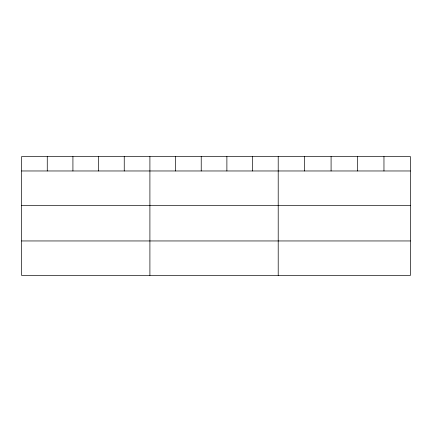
<?xml version="1.0" encoding="UTF-8"?>
<svg xmlns="http://www.w3.org/2000/svg" width="432" height="432" viewBox="0 0 432 432"><rect width="100%" height="100%" fill="white"/><g stroke="black" fill="none" stroke-linecap="round" stroke-linejoin="round"><path stroke-width="0.65" d="M410.4 170.969L410.4 275.427L21.6 275.427L21.6 156.573L410.4 156.573L410.4 170.969L21.6 170.969M21.6 205.438L410.4 205.438M21.6 240.953L410.4 240.953M383.962 156.573L383.962 170.969M357.523 156.573L357.523 170.969M331.085 156.573L331.085 170.969M304.646 156.573L304.646 170.969M278.208 156.573L278.208 275.427M252.547 156.573L252.547 170.969M226.886 156.573L226.886 170.969M201.226 156.573L201.226 170.969M175.565 156.573L175.565 170.969M149.904 156.573L149.904 275.427M124.243 156.573L124.243 170.969M98.582 156.573L98.582 170.969M72.922 156.573L72.922 170.969M47.261 156.573L47.261 170.969"/></g></svg>
